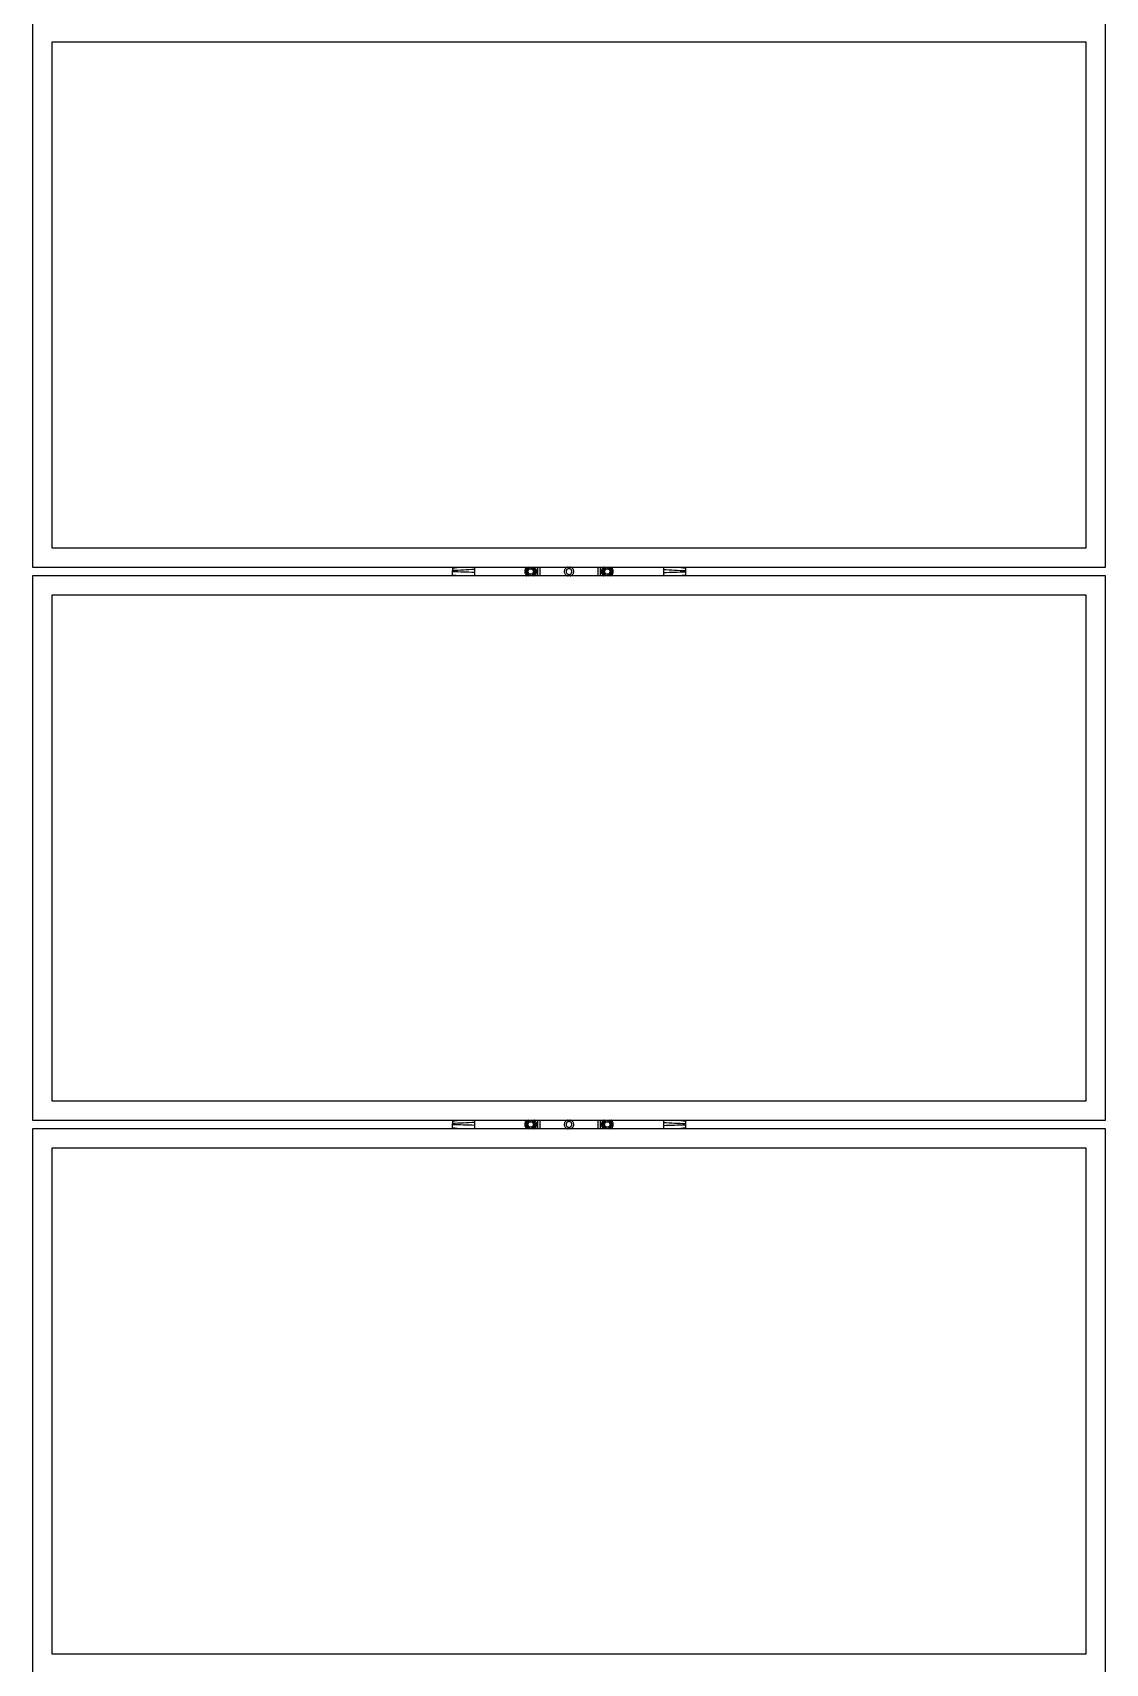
# Model space of a CAD drawing. Header units: inches. Extents: x -1851 to 6314, y -1304 to 4687.
# Drawn here: x 1504.9 to 1594.5, y 1650.6 to 1786.7 of the extents above; entities that cross this region are included whole.
import ezdxf

# ---------------------------------------------------------------- set-up
doc = ezdxf.new("R2010")
doc.units = ezdxf.units.IN
doc.header["$MEASUREMENT"] = 0
doc.layers.add('E-ARRY-TABL', color=9, linetype='Continuous')

# ---------------------------------------------------------------- blocks, each defined once
blk = doc.blocks.new('A$C1ac49d95')
at = {"layer": 'E-ARRY-TABL'}
for p, q in [((0, 1799.47), (0, 1754.06)), ((89.54, 1754.06), (89.54, 1799.47)), ((1.6, 1797.87), (1.6, 1755.66)), ((87.94, 1797.87), (1.6, 1797.87)), ((87.94, 1755.66), (87.94, 1797.87)), ((1.6, 1755.66), (87.94, 1755.66)), ((0, 1754.06), (89.54, 1754.06)), ((0, 1753.32), (0, 1707.91)), ((89.54, 1753.32), (0, 1753.32)), ((35.04, 1753.98), (35.63, 1754.06)), ((35.63, 1753.32), (35.04, 1753.4)), ((41.23, 1754.05), (41.24, 1754.06)), ((41.61, 1754.06), (41.73, 1753.98)), ((41.74, 1754.06), (41.77, 1754.04)), ((41.9, 1753.33), (41.89, 1753.32)), ((47.64, 1754.05), (47.65, 1754.06)), ((47.8, 1753.32), (47.77, 1753.34)), ((47.93, 1753.32), (47.8, 1753.4)), ((48.31, 1753.33), (48.3, 1753.32)), ((53.91, 1754.06), (54.5, 1753.98)), ((54.5, 1753.4), (53.91, 1753.32)), ((89.54, 1707.91), (89.54, 1753.32)), ((87.94, 1751.72), (1.6, 1751.72)), ((1.6, 1751.72), (1.6, 1709.52)), ((87.94, 1709.52), (87.94, 1751.72)), ((1.6, 1709.52), (87.94, 1709.52)), ((0, 1707.91), (89.54, 1707.91)), ((89.54, 1707.18), (0, 1707.18)), ((0, 1707.18), (0, 1661.77)), ((35.04, 1707.83), (35.63, 1707.91)), ((35.63, 1707.18), (35.04, 1707.26)), ((41.23, 1707.91), (41.24, 1707.91)), ((41.61, 1707.91), (41.73, 1707.84)), ((41.74, 1707.91), (41.77, 1707.9)), ((41.9, 1707.19), (41.89, 1707.18)), ((47.64, 1707.91), (47.65, 1707.91)), ((47.8, 1707.18), (47.77, 1707.2)), ((47.93, 1707.18), (47.8, 1707.26)), ((48.31, 1707.19), (48.3, 1707.18)), ((53.91, 1707.91), (54.5, 1707.83)), ((54.5, 1707.26), (53.91, 1707.18)), ((89.54, 1661.77), (89.54, 1707.18)), ((1.6, 1705.58), (1.6, 1663.37)), ((87.94, 1705.58), (1.6, 1705.58)), ((87.94, 1663.37), (87.94, 1705.58)), ((1.6, 1663.37), (87.94, 1663.37))]:
    blk.add_line(p, q, dxfattribs=at)
for centre, radius in [((41.57, 1753.69), 0.241), ((41.57, 1753.69), 0.229), ((47.97, 1753.69), 0.241), ((47.97, 1753.69), 0.229), ((41.57, 1707.55), 0.241), ((41.57, 1707.55), 0.229), ((47.97, 1707.55), 0.241), ((47.97, 1707.55), 0.229)]:
    blk.add_circle(centre, radius, dxfattribs=at)
for centre, radius, start, end in [((41.57, 1753.69), 0.49, 166.7476, 177.9976), ((41.57, 1753.69), 0.49, 177.9976, 189.2476), ((41.57, 1753.69), 0.49, 189.2476, 200.4976), ((41.57, 1753.69), 0.49, 155.4976, 166.7476), ((41.57, 1753.69), 0.49, 200.4976, 211.7476), ((41.57, 1753.69), 0.49, 144.2476, 155.4976), ((41.57, 1753.69), 0.49, 211.7476, 222.9976), ((41.57, 1753.69), 0.407, 115.9892, 244.0108), ((41.57, 1753.69), 0.49, 132.9976, 144.2476), ((41.57, 1753.69), 0.49, 222.9976, 228.3884), ((41.57, 1753.69), 0.337, 119.8726, 179.8726), ((41.57, 1753.69), 0.337, 179.8726, 239.8726), ((41.57, 1753.69), 0.337, 59.8726, 119.8726), ((41.57, 1753.69), 0.337, 239.8726, 299.8726), ((41.57, 1753.69), 0.337, 359.8726, 59.8726), ((41.57, 1753.69), 0.337, 299.8726, 359.8726), ((41.57, 1753.69), 0.407, 295.9892, 59.8726), ((41.57, 1753.69), 0.49, 42.9976, 48.3884), ((41.57, 1753.69), 0.49, 312.9976, 324.2476), ((41.57, 1753.69), 0.49, 31.7476, 42.9976), ((41.57, 1753.69), 0.49, 324.2476, 335.4976), ((41.57, 1753.69), 0.49, 20.4976, 31.7476), ((41.57, 1753.69), 0.49, 335.4976, 346.7476), ((41.57, 1753.69), 0.49, 9.2476, 20.4976), ((41.57, 1753.69), 0.49, 346.7476, 357.9976), ((41.57, 1753.69), 0.49, 357.9976, 9.2476), ((47.97, 1753.69), 0.49, 166.3685, 177.6185), ((47.97, 1753.69), 0.49, 177.6185, 188.8685), ((47.97, 1753.69), 0.49, 188.8685, 200.1185), ((47.97, 1753.69), 0.49, 155.1185, 166.3685), ((47.97, 1753.69), 0.49, 200.1185, 211.3685), ((47.97, 1753.69), 0.49, 143.8685, 155.1185), ((47.97, 1753.69), 0.49, 211.3685, 222.6185), ((47.97, 1753.69), 0.407, 115.9892, 239.4935), ((47.97, 1753.69), 0.49, 132.6185, 143.8685), ((47.97, 1753.69), 0.49, 222.6185, 228.3884), ((47.97, 1753.69), 0.337, 119.4935, 179.4935), ((47.97, 1753.69), 0.337, 179.4935, 239.4935), ((47.97, 1753.69), 0.337, 239.4935, 299.4935), ((47.97, 1753.69), 0.337, 59.4935, 119.4935), ((47.97, 1753.69), 0.337, 299.4935, 359.4935), ((47.97, 1753.69), 0.407, 295.9892, 64.0108), ((47.97, 1753.69), 0.337, 359.4935, 59.4935), ((47.97, 1753.69), 0.49, 42.6185, 48.3884), ((47.97, 1753.69), 0.49, 312.6185, 323.8685), ((47.97, 1753.69), 0.49, 31.3685, 42.6185), ((47.97, 1753.69), 0.49, 323.8685, 335.1185), ((47.97, 1753.69), 0.49, 20.1185, 31.3685), ((47.97, 1753.69), 0.49, 335.1185, 346.3685), ((47.97, 1753.69), 0.49, 8.8685, 20.1185), ((47.97, 1753.69), 0.49, 346.3685, 357.6185), ((47.97, 1753.69), 0.49, 357.6185, 8.8685), ((41.57, 1707.55), 0.49, 166.7476, 177.9976), ((41.57, 1707.55), 0.49, 177.9976, 189.2476), ((41.57, 1707.55), 0.49, 189.2476, 200.4976), ((41.57, 1707.55), 0.49, 155.4976, 166.7476), ((41.57, 1707.55), 0.49, 200.4976, 211.7476), ((41.57, 1707.55), 0.49, 144.2476, 155.4976), ((41.57, 1707.55), 0.49, 211.7476, 222.9976), ((41.57, 1707.55), 0.407, 115.9892, 244.0108), ((41.57, 1707.55), 0.49, 132.9976, 144.2476), ((41.57, 1707.55), 0.49, 222.9976, 228.3884), ((41.57, 1707.55), 0.337, 119.8726, 179.8726), ((41.57, 1707.55), 0.337, 179.8726, 239.8726), ((41.57, 1707.55), 0.337, 59.8726, 119.8726), ((41.57, 1707.55), 0.337, 239.8726, 299.8726), ((41.57, 1707.55), 0.337, 359.8726, 59.8726), ((41.57, 1707.55), 0.337, 299.8726, 359.8726), ((41.57, 1707.55), 0.407, 295.9892, 59.8726), ((41.57, 1707.55), 0.49, 42.9976, 48.3884), ((41.57, 1707.55), 0.49, 312.9976, 324.2476), ((41.57, 1707.55), 0.49, 31.7476, 42.9976), ((41.57, 1707.55), 0.49, 324.2476, 335.4976), ((41.57, 1707.55), 0.49, 20.4976, 31.7476), ((41.57, 1707.55), 0.49, 335.4976, 346.7476), ((41.57, 1707.55), 0.49, 9.2476, 20.4976), ((41.57, 1707.55), 0.49, 346.7476, 357.9976), ((41.57, 1707.55), 0.49, 357.9976, 9.2476), ((47.97, 1707.55), 0.49, 166.3685, 177.6185), ((47.97, 1707.55), 0.49, 177.6185, 188.8685), ((47.97, 1707.55), 0.49, 188.8685, 200.1185), ((47.97, 1707.55), 0.49, 155.1185, 166.3685), ((47.97, 1707.55), 0.49, 200.1185, 211.3685), ((47.97, 1707.55), 0.49, 143.8685, 155.1185), ((47.97, 1707.55), 0.49, 211.3685, 222.6185), ((47.97, 1707.55), 0.407, 115.9892, 239.4935), ((47.97, 1707.55), 0.49, 132.6185, 143.8685), ((47.97, 1707.55), 0.49, 222.6185, 228.3884), ((47.97, 1707.55), 0.337, 119.4935, 179.4935), ((47.97, 1707.55), 0.337, 179.4935, 239.4935), ((47.97, 1707.55), 0.337, 239.4935, 299.4935), ((47.97, 1707.55), 0.337, 59.4935, 119.4935), ((47.97, 1707.55), 0.337, 299.4935, 359.4935), ((47.97, 1707.55), 0.407, 295.9892, 64.0108), ((47.97, 1707.55), 0.337, 359.4935, 59.4935), ((47.97, 1707.55), 0.49, 42.6185, 48.3884), ((47.97, 1707.55), 0.49, 312.6185, 323.8685), ((47.97, 1707.55), 0.49, 31.3685, 42.6185), ((47.97, 1707.55), 0.49, 323.8685, 335.1185), ((47.97, 1707.55), 0.49, 20.1185, 31.3685), ((47.97, 1707.55), 0.49, 335.1185, 346.3685), ((47.97, 1707.55), 0.49, 8.8685, 20.1185), ((47.97, 1707.55), 0.49, 346.3685, 357.6185), ((47.97, 1707.55), 0.49, 357.6185, 8.8685)]:
    blk.add_arc(centre, radius, start, end, dxfattribs=at)
for points, knots in [([(35.04, 1754.06), (35.04, 1754.05), (35.04, 1754.01), (35.04, 1753.99), (35.04, 1753.98)], [0, 0, 0, 0, 0.203252, 1, 1, 1, 1]), ([(35.04, 1753.98), (35.04, 1753.96), (35.04, 1753.93), (35.04, 1753.9), (35.04, 1753.88), (35.04, 1753.83), (35.04, 1753.79), (35.04, 1753.77), (35.04, 1753.77)], [0, 0, 0, 0, 0.336782, 0.635414, 0.762435, 0.874639, 0.986818, 1, 1, 1, 1]), ([(36.88, 1753.87), (36.57, 1753.85), (35.96, 1753.81), (35.35, 1753.78), (35.04, 1753.77)], [0, 0, 0, 0, 0.50005, 1, 1, 1, 1]), ([(35.04, 1753.66), (35.04, 1753.66), (35.04, 1753.67), (35.04, 1753.68), (35.04, 1753.68), (35.04, 1753.68), (35.04, 1753.69), (35.04, 1753.69), (35.04, 1753.69), (35.04, 1753.7), (35.04, 1753.71), (35.04, 1753.72), (35.04, 1753.74), (35.04, 1753.76), (35.04, 1753.77)], [0, 0, 0, 0, 0.088793, 0.125267, 0.198197, 0.211435, 0.224673, 0.237912, 0.290865, 0.355531, 0.420207, 0.526263, 0.726626, 1, 1, 1, 1]), ([(36.88, 1753.61), (36.57, 1753.62), (35.96, 1753.64), (35.35, 1753.66), (35.04, 1753.66)], [0, 0, 0, 0, 0.500037, 1, 1, 1, 1]), ([(35.04, 1753.4), (35.04, 1753.41), (35.04, 1753.44), (35.04, 1753.47), (35.04, 1753.51), (35.04, 1753.55), (35.04, 1753.6), (35.04, 1753.64), (35.04, 1753.66)], [0, 0, 0, 0, 0.104408, 0.610093, 0.713229, 0.816381, 0.906958, 1, 1, 1, 1]), ([(35.04, 1753.4), (35.04, 1753.39), (35.04, 1753.37), (35.04, 1753.33), (35.04, 1753.32)], [0, 0, 0, 0, 0.829246, 1, 1, 1, 1]), ([(36.88, 1754.06), (36.88, 1754.04), (36.88, 1754.02), (36.88, 1753.95), (36.88, 1753.89), (36.88, 1753.87)], [0, 0, 0, 0, 0.284877, 0.644723, 1, 1, 1, 1]), ([(36.88, 1753.87), (36.88, 1753.83), (36.88, 1753.78), (36.88, 1753.72), (36.88, 1753.7), (36.88, 1753.68), (36.88, 1753.66), (36.88, 1753.65), (36.88, 1753.64), (36.88, 1753.62), (36.88, 1753.61)], [0, 0, 0, 0, 0.473901, 0.566584, 0.646097, 0.76529, 0.812852, 0.824689, 0.893505, 1, 1, 1, 1]), ([(36.88, 1753.61), (36.88, 1753.58), (36.88, 1753.52), (36.88, 1753.44), (36.88, 1753.37), (36.88, 1753.34), (36.88, 1753.32)], [0, 0, 0, 0, 0.237682, 0.511298, 0.79146, 1, 1, 1, 1]), ([(41.23, 1753.89), (41.26, 1753.9), (41.31, 1753.93), (41.37, 1753.97), (41.4, 1753.98)], [0, 0, 0, 0, 0.495458, 1, 1, 1, 1]), ([(41.23, 1753.69), (41.23, 1753.7), (41.23, 1753.76), (41.23, 1753.83), (41.23, 1753.89)], [0, 0, 0, 0, 0.07022, 1, 1, 1, 1]), ([(41.23, 1753.5), (41.23, 1753.53), (41.23, 1753.59), (41.23, 1753.66), (41.23, 1753.69)], [0, 0, 0, 0, 0.495458, 1, 1, 1, 1]), ([(41.4, 1753.4), (41.35, 1753.42), (41.3, 1753.46), (41.24, 1753.49), (41.23, 1753.5)], [0, 0, 0, 0, 0.774619, 1, 1, 1, 1]), ([(41.4, 1753.98), (41.4, 1753.99), (41.45, 1754.01), (41.49, 1754.03), (41.53, 1754.06)], [0, 0, 0, 0, 0.092197, 1, 1, 1, 1]), ([(41.52, 1753.32), (41.5, 1753.34), (41.45, 1753.37), (41.41, 1753.39), (41.4, 1753.4)], [0, 0, 0, 0, 0.681174, 1, 1, 1, 1]), ([(41.73, 1753.4), (41.73, 1753.4), (41.69, 1753.37), (41.64, 1753.35), (41.6, 1753.32)], [0, 0, 0, 0, 0.092197, 1, 1, 1, 1]), ([(41.73, 1753.98), (41.75, 1753.97), (41.81, 1753.94), (41.86, 1753.91), (41.9, 1753.88)], [0, 0, 0, 0, 0.243166, 1, 1, 1, 1]), ([(41.9, 1753.5), (41.87, 1753.48), (41.82, 1753.45), (41.76, 1753.41), (41.73, 1753.4)], [0, 0, 0, 0, 0.495458, 1, 1, 1, 1]), ([(41.9, 1753.88), (41.9, 1753.85), (41.9, 1753.79), (41.9, 1753.72), (41.9, 1753.69)], [0, 0, 0, 0, 0.495458, 1, 1, 1, 1]), ([(41.9, 1753.69), (41.9, 1753.69), (41.9, 1753.62), (41.9, 1753.56), (41.9, 1753.5)], [0, 0, 0, 0, 0.07022, 1, 1, 1, 1]), ([(42.13, 1754.06), (42.13, 1754.03), (42.14, 1753.78), (42.13, 1753.54), (42.13, 1753.32)], [0, 0, 0, 0, 0.11696, 1, 1, 1, 1]), ([(42.36, 1753.32), (42.36, 1753.54), (42.36, 1753.78), (42.36, 1754.03), (42.36, 1754.06)], [0, 0, 0, 0, 0.884967, 1, 1, 1, 1]), ([(44.7, 1754.06), (44.68, 1754.05), (44.62, 1754.05), (44.52, 1753.99), (44.43, 1753.9), (44.38, 1753.78), (44.37, 1753.65), (44.41, 1753.52), (44.48, 1753.42), (44.58, 1753.35), (44.66, 1753.33), (44.69, 1753.32)], [0, 0, 0, 0, 0.055467, 0.17874, 0.301068, 0.422075, 0.541486, 0.660551, 0.781494, 0.905316, 1, 1, 1, 1]), ([(45, 1753.74), (45, 1753.72), (45.01, 1753.67), (44.99, 1753.6), (44.96, 1753.54), (44.9, 1753.48), (44.82, 1753.45), (44.74, 1753.45), (44.66, 1753.47), (44.6, 1753.52), (44.55, 1753.59), (44.53, 1753.66), (44.53, 1753.75), (44.56, 1753.8), (44.58, 1753.84), (44.62, 1753.88), (44.69, 1753.92), (44.77, 1753.93), (44.85, 1753.92), (44.92, 1753.88), (44.98, 1753.82), (44.99, 1753.77), (45, 1753.74)], [0, 0, 0, 0, 0.053183, 0.090052, 0.143931, 0.197508, 0.250694, 0.303997, 0.357752, 0.411589, 0.465007, 0.518158, 0.571608, 0.625348, 0.625461, 0.67919, 0.732472, 0.785669, 0.839276, 0.893156, 0.946741, 1, 1, 1, 1]), ([(45.16, 1753.65), (45.16, 1753.69), (45.17, 1753.78), (45.11, 1753.9), (45.02, 1753.99), (44.93, 1754.05), (44.86, 1754.05), (44.84, 1754.06)], [0, 0, 0, 0, 0.218328, 0.438188, 0.662256, 0.891223, 1, 1, 1, 1]), ([(44.86, 1753.32), (44.9, 1753.34), (44.98, 1753.36), (45.08, 1753.45), (45.14, 1753.55), (45.16, 1753.62), (45.16, 1753.65)], [0, 0, 0, 0, 0.263745, 0.540159, 0.814037, 1, 1, 1, 1]), ([(47.18, 1754.06), (47.18, 1753.84), (47.18, 1753.59), (47.18, 1753.35), (47.18, 1753.32)], [0, 0, 0, 0, 0.898277, 1, 1, 1, 1]), ([(47.41, 1753.32), (47.41, 1753.35), (47.4, 1753.59), (47.41, 1753.84), (47.41, 1754.06)], [0, 0, 0, 0, 0.103768, 1, 1, 1, 1]), ([(47.64, 1753.89), (47.67, 1753.9), (47.72, 1753.94), (47.78, 1753.97), (47.81, 1753.98)], [0, 0, 0, 0, 0.495458, 1, 1, 1, 1]), ([(47.64, 1753.69), (47.64, 1753.7), (47.64, 1753.76), (47.64, 1753.83), (47.64, 1753.89)], [0, 0, 0, 0, 0.07022, 1, 1, 1, 1]), ([(47.64, 1753.5), (47.64, 1753.53), (47.64, 1753.59), (47.64, 1753.66), (47.64, 1753.69)], [0, 0, 0, 0, 0.495458, 1, 1, 1, 1]), ([(47.8, 1753.4), (47.79, 1753.41), (47.73, 1753.44), (47.68, 1753.47), (47.64, 1753.5)], [0, 0, 0, 0, 0.243166, 1, 1, 1, 1]), ([(47.81, 1753.98), (47.81, 1753.99), (47.86, 1754.01), (47.9, 1754.04), (47.94, 1754.06)], [0, 0, 0, 0, 0.092517, 1, 1, 1, 1]), ([(48.14, 1753.4), (48.14, 1753.39), (48.09, 1753.37), (48.05, 1753.35), (48.01, 1753.32)], [0, 0, 0, 0, 0.092517, 1, 1, 1, 1]), ([(48.02, 1754.06), (48.05, 1754.04), (48.09, 1754.01), (48.13, 1753.99), (48.15, 1753.98)], [0, 0, 0, 0, 0.682346, 1, 1, 1, 1]), ([(48.31, 1753.49), (48.28, 1753.48), (48.23, 1753.45), (48.17, 1753.41), (48.14, 1753.4)], [0, 0, 0, 0, 0.495458, 1, 1, 1, 1]), ([(48.15, 1753.98), (48.19, 1753.96), (48.25, 1753.92), (48.3, 1753.89), (48.31, 1753.88)], [0, 0, 0, 0, 0.774619, 1, 1, 1, 1]), ([(48.31, 1753.88), (48.31, 1753.85), (48.31, 1753.79), (48.31, 1753.72), (48.31, 1753.69)], [0, 0, 0, 0, 0.495458, 1, 1, 1, 1]), ([(48.31, 1753.69), (48.31, 1753.68), (48.31, 1753.62), (48.31, 1753.55), (48.31, 1753.49)], [0, 0, 0, 0, 0.07022, 1, 1, 1, 1]), ([(52.66, 1754.06), (52.66, 1754.05), (52.66, 1754.03), (52.66, 1753.97), (52.66, 1753.9), (52.66, 1753.87)], [0, 0, 0, 0, 0.141531, 0.567145, 1, 1, 1, 1]), ([(52.66, 1753.87), (52.66, 1753.83), (52.66, 1753.78), (52.66, 1753.72), (52.66, 1753.7), (52.66, 1753.68), (52.66, 1753.66), (52.66, 1753.65), (52.66, 1753.64), (52.66, 1753.62), (52.66, 1753.61)], [0, 0, 0, 0, 0.473901, 0.566584, 0.646097, 0.76529, 0.812852, 0.824689, 0.893505, 1, 1, 1, 1]), ([(52.66, 1753.87), (52.97, 1753.85), (53.58, 1753.81), (54.19, 1753.78), (54.5, 1753.77)], [0, 0, 0, 0, 0.50005, 1, 1, 1, 1]), ([(52.66, 1753.61), (52.97, 1753.62), (53.58, 1753.64), (54.19, 1753.66), (54.5, 1753.66)], [0, 0, 0, 0, 0.500037, 1, 1, 1, 1]), ([(52.66, 1753.61), (52.66, 1753.58), (52.66, 1753.51), (52.66, 1753.41), (52.66, 1753.35), (52.66, 1753.33), (52.66, 1753.32)], [0, 0, 0, 0, 0.272879, 0.587619, 0.897094, 1, 1, 1, 1]), ([(54.5, 1753.98), (54.5, 1753.99), (54.5, 1754.01), (54.5, 1754.05), (54.5, 1754.06)], [0, 0, 0, 0, 0.829246, 1, 1, 1, 1]), ([(54.5, 1753.98), (54.5, 1753.96), (54.5, 1753.93), (54.5, 1753.9), (54.5, 1753.87), (54.5, 1753.82), (54.5, 1753.79), (54.5, 1753.77)], [0, 0, 0, 0, 0.332265, 0.657492, 0.788305, 0.900705, 1, 1, 1, 1]), ([(54.5, 1753.77), (54.5, 1753.76), (54.5, 1753.74), (54.5, 1753.72), (54.5, 1753.71), (54.5, 1753.7), (54.5, 1753.69), (54.5, 1753.69), (54.5, 1753.69), (54.5, 1753.68), (54.5, 1753.68), (54.5, 1753.67), (54.5, 1753.67), (54.5, 1753.66), (54.5, 1753.66)], [0, 0, 0, 0, 0.37846, 0.52506, 0.56152, 0.597982, 0.743876, 0.762193, 0.780423, 0.789537, 0.825997, 0.862457, 0.935402, 1, 1, 1, 1]), ([(54.5, 1753.66), (54.5, 1753.64), (54.5, 1753.6), (54.5, 1753.55), (54.5, 1753.51), (54.5, 1753.48), (54.5, 1753.45), (54.5, 1753.42), (54.5, 1753.4)], [0, 0, 0, 0, 0.090987, 0.194222, 0.297481, 0.412852, 0.694274, 1, 1, 1, 1]), ([(54.5, 1753.32), (54.5, 1753.33), (54.5, 1753.37), (54.5, 1753.39), (54.5, 1753.4)], [0, 0, 0, 0, 0.203252, 1, 1, 1, 1]), ([(35.04, 1707.91), (35.04, 1707.91), (35.04, 1707.86), (35.04, 1707.85), (35.04, 1707.83)], [0, 0, 0, 0, 0.203252, 1, 1, 1, 1]), ([(35.04, 1707.83), (35.04, 1707.82), (35.04, 1707.79), (35.04, 1707.76), (35.04, 1707.73), (35.04, 1707.69), (35.04, 1707.65), (35.04, 1707.63), (35.04, 1707.63)], [0, 0, 0, 0, 0.336782, 0.635414, 0.762435, 0.874639, 0.986818, 1, 1, 1, 1]), ([(36.88, 1707.72), (36.57, 1707.7), (35.96, 1707.66), (35.35, 1707.64), (35.04, 1707.63)], [0, 0, 0, 0, 0.50005, 1, 1, 1, 1]), ([(35.04, 1707.52), (35.04, 1707.52), (35.04, 1707.53), (35.04, 1707.53), (35.04, 1707.54), (35.04, 1707.54), (35.04, 1707.54), (35.04, 1707.55), (35.04, 1707.55), (35.04, 1707.56), (35.04, 1707.57), (35.04, 1707.58), (35.04, 1707.6), (35.04, 1707.62), (35.04, 1707.63)], [0, 0, 0, 0, 0.088793, 0.125267, 0.198197, 0.211435, 0.224673, 0.237912, 0.290865, 0.355531, 0.420207, 0.526263, 0.726626, 1, 1, 1, 1]), ([(36.88, 1707.47), (36.57, 1707.48), (35.96, 1707.5), (35.35, 1707.51), (35.04, 1707.52)], [0, 0, 0, 0, 0.500037, 1, 1, 1, 1]), ([(35.04, 1707.26), (35.04, 1707.27), (35.04, 1707.3), (35.04, 1707.32), (35.04, 1707.37), (35.04, 1707.41), (35.04, 1707.46), (35.04, 1707.5), (35.04, 1707.52)], [0, 0, 0, 0, 0.104408, 0.610093, 0.713229, 0.816381, 0.906958, 1, 1, 1, 1]), ([(35.04, 1707.26), (35.04, 1707.25), (35.04, 1707.23), (35.04, 1707.19), (35.04, 1707.18)], [0, 0, 0, 0, 0.829246, 1, 1, 1, 1]), ([(36.88, 1707.91), (36.88, 1707.9), (36.88, 1707.87), (36.88, 1707.81), (36.88, 1707.75), (36.88, 1707.72)], [0, 0, 0, 0, 0.284877, 0.644723, 1, 1, 1, 1]), ([(36.88, 1707.72), (36.88, 1707.68), (36.88, 1707.64), (36.88, 1707.58), (36.88, 1707.56), (36.88, 1707.54), (36.88, 1707.52), (36.88, 1707.51), (36.88, 1707.49), (36.88, 1707.48), (36.88, 1707.47)], [0, 0, 0, 0, 0.473901, 0.566584, 0.646097, 0.76529, 0.812852, 0.824689, 0.893505, 1, 1, 1, 1]), ([(36.88, 1707.47), (36.88, 1707.44), (36.88, 1707.38), (36.88, 1707.29), (36.88, 1707.22), (36.88, 1707.19), (36.88, 1707.18)], [0, 0, 0, 0, 0.237682, 0.511298, 0.79146, 1, 1, 1, 1]), ([(41.23, 1707.74), (41.26, 1707.76), (41.31, 1707.79), (41.37, 1707.82), (41.4, 1707.84)], [0, 0, 0, 0, 0.495458, 1, 1, 1, 1]), ([(41.23, 1707.55), (41.23, 1707.55), (41.23, 1707.62), (41.23, 1707.68), (41.23, 1707.74)], [0, 0, 0, 0, 0.07022, 1, 1, 1, 1]), ([(41.23, 1707.35), (41.23, 1707.39), (41.23, 1707.45), (41.23, 1707.51), (41.23, 1707.55)], [0, 0, 0, 0, 0.495458, 1, 1, 1, 1]), ([(41.4, 1707.26), (41.35, 1707.28), (41.3, 1707.31), (41.24, 1707.35), (41.23, 1707.35)], [0, 0, 0, 0, 0.774619, 1, 1, 1, 1]), ([(41.4, 1707.84), (41.4, 1707.84), (41.45, 1707.87), (41.49, 1707.89), (41.53, 1707.91)], [0, 0, 0, 0, 0.092197, 1, 1, 1, 1]), ([(41.52, 1707.18), (41.5, 1707.2), (41.45, 1707.22), (41.41, 1707.25), (41.4, 1707.26)], [0, 0, 0, 0, 0.681174, 1, 1, 1, 1]), ([(41.73, 1707.26), (41.73, 1707.25), (41.69, 1707.23), (41.64, 1707.2), (41.6, 1707.18)], [0, 0, 0, 0, 0.092197, 1, 1, 1, 1]), ([(41.73, 1707.84), (41.75, 1707.83), (41.81, 1707.8), (41.86, 1707.77), (41.9, 1707.74)], [0, 0, 0, 0, 0.243166, 1, 1, 1, 1]), ([(41.9, 1707.35), (41.87, 1707.34), (41.82, 1707.3), (41.76, 1707.27), (41.73, 1707.26)], [0, 0, 0, 0, 0.495458, 1, 1, 1, 1]), ([(41.9, 1707.74), (41.9, 1707.71), (41.9, 1707.65), (41.9, 1707.58), (41.9, 1707.55)], [0, 0, 0, 0, 0.495458, 1, 1, 1, 1]), ([(41.9, 1707.55), (41.9, 1707.54), (41.9, 1707.48), (41.9, 1707.41), (41.9, 1707.35)], [0, 0, 0, 0, 0.07022, 1, 1, 1, 1]), ([(42.13, 1707.91), (42.13, 1707.89), (42.14, 1707.64), (42.13, 1707.4), (42.13, 1707.18)], [0, 0, 0, 0, 0.11696, 1, 1, 1, 1]), ([(42.36, 1707.18), (42.36, 1707.4), (42.36, 1707.64), (42.36, 1707.89), (42.36, 1707.91)], [0, 0, 0, 0, 0.884967, 1, 1, 1, 1]), ([(44.7, 1707.91), (44.68, 1707.91), (44.62, 1707.9), (44.52, 1707.85), (44.43, 1707.76), (44.38, 1707.64), (44.37, 1707.51), (44.41, 1707.38), (44.48, 1707.28), (44.58, 1707.2), (44.66, 1707.19), (44.69, 1707.18)], [0, 0, 0, 0, 0.055467, 0.17874, 0.301068, 0.422075, 0.541486, 0.660551, 0.781494, 0.905316, 1, 1, 1, 1]), ([(45, 1707.6), (45, 1707.57), (45.01, 1707.53), (44.99, 1707.46), (44.96, 1707.39), (44.9, 1707.34), (44.82, 1707.31), (44.74, 1707.31), (44.66, 1707.33), (44.6, 1707.38), (44.55, 1707.44), (44.53, 1707.52), (44.53, 1707.6), (44.56, 1707.65), (44.58, 1707.7), (44.62, 1707.74), (44.69, 1707.78), (44.77, 1707.79), (44.85, 1707.78), (44.92, 1707.74), (44.98, 1707.68), (44.99, 1707.62), (45, 1707.6)], [0, 0, 0, 0, 0.053183, 0.090052, 0.143931, 0.197508, 0.250694, 0.303997, 0.357752, 0.411589, 0.465007, 0.518158, 0.571608, 0.625348, 0.625461, 0.67919, 0.732472, 0.785669, 0.839276, 0.893156, 0.946741, 1, 1, 1, 1]), ([(45.16, 1707.5), (45.16, 1707.55), (45.17, 1707.63), (45.11, 1707.75), (45.02, 1707.85), (44.93, 1707.9), (44.86, 1707.91), (44.84, 1707.91)], [0, 0, 0, 0, 0.218328, 0.438188, 0.662256, 0.891223, 1, 1, 1, 1]), ([(44.86, 1707.18), (44.9, 1707.19), (44.98, 1707.22), (45.08, 1707.3), (45.14, 1707.4), (45.16, 1707.48), (45.16, 1707.5)], [0, 0, 0, 0, 0.263745, 0.540159, 0.814037, 1, 1, 1, 1]), ([(47.18, 1707.91), (47.18, 1707.69), (47.18, 1707.45), (47.18, 1707.21), (47.18, 1707.18)], [0, 0, 0, 0, 0.898277, 1, 1, 1, 1]), ([(47.41, 1707.18), (47.41, 1707.21), (47.4, 1707.45), (47.41, 1707.69), (47.41, 1707.91)], [0, 0, 0, 0, 0.103768, 1, 1, 1, 1]), ([(47.64, 1707.75), (47.67, 1707.76), (47.72, 1707.79), (47.78, 1707.82), (47.81, 1707.84)], [0, 0, 0, 0, 0.495458, 1, 1, 1, 1]), ([(47.64, 1707.55), (47.64, 1707.56), (47.64, 1707.62), (47.64, 1707.69), (47.64, 1707.75)], [0, 0, 0, 0, 0.07022, 1, 1, 1, 1]), ([(47.64, 1707.36), (47.64, 1707.39), (47.64, 1707.45), (47.64, 1707.52), (47.64, 1707.55)], [0, 0, 0, 0, 0.495458, 1, 1, 1, 1]), ([(47.8, 1707.26), (47.79, 1707.27), (47.73, 1707.3), (47.68, 1707.33), (47.64, 1707.36)], [0, 0, 0, 0, 0.243166, 1, 1, 1, 1]), ([(47.81, 1707.84), (47.81, 1707.84), (47.86, 1707.87), (47.9, 1707.89), (47.94, 1707.91)], [0, 0, 0, 0, 0.092517, 1, 1, 1, 1]), ([(48.14, 1707.25), (48.14, 1707.25), (48.09, 1707.23), (48.05, 1707.2), (48.01, 1707.18)], [0, 0, 0, 0, 0.092517, 1, 1, 1, 1]), ([(48.02, 1707.91), (48.05, 1707.9), (48.09, 1707.87), (48.13, 1707.85), (48.15, 1707.84)], [0, 0, 0, 0, 0.682346, 1, 1, 1, 1]), ([(48.31, 1707.35), (48.28, 1707.33), (48.23, 1707.3), (48.17, 1707.27), (48.14, 1707.25)], [0, 0, 0, 0, 0.495458, 1, 1, 1, 1]), ([(48.15, 1707.84), (48.19, 1707.81), (48.25, 1707.78), (48.3, 1707.75), (48.31, 1707.74)], [0, 0, 0, 0, 0.774619, 1, 1, 1, 1]), ([(48.31, 1707.74), (48.31, 1707.71), (48.31, 1707.64), (48.31, 1707.58), (48.31, 1707.54)], [0, 0, 0, 0, 0.495458, 1, 1, 1, 1]), ([(48.31, 1707.54), (48.31, 1707.54), (48.31, 1707.47), (48.31, 1707.41), (48.31, 1707.35)], [0, 0, 0, 0, 0.07022, 1, 1, 1, 1]), ([(52.66, 1707.91), (52.66, 1707.91), (52.66, 1707.89), (52.66, 1707.83), (52.66, 1707.76), (52.66, 1707.72)], [0, 0, 0, 0, 0.141531, 0.567145, 1, 1, 1, 1]), ([(52.66, 1707.72), (52.66, 1707.68), (52.66, 1707.64), (52.66, 1707.58), (52.66, 1707.56), (52.66, 1707.54), (52.66, 1707.52), (52.66, 1707.51), (52.66, 1707.49), (52.66, 1707.48), (52.66, 1707.47)], [0, 0, 0, 0, 0.473901, 0.566584, 0.646097, 0.76529, 0.812852, 0.824689, 0.893505, 1, 1, 1, 1]), ([(52.66, 1707.72), (52.97, 1707.7), (53.58, 1707.66), (54.19, 1707.64), (54.5, 1707.63)], [0, 0, 0, 0, 0.50005, 1, 1, 1, 1]), ([(52.66, 1707.47), (52.97, 1707.48), (53.58, 1707.5), (54.19, 1707.51), (54.5, 1707.52)], [0, 0, 0, 0, 0.500037, 1, 1, 1, 1]), ([(52.66, 1707.47), (52.66, 1707.44), (52.66, 1707.36), (52.66, 1707.27), (52.66, 1707.21), (52.66, 1707.19), (52.66, 1707.18)], [0, 0, 0, 0, 0.272879, 0.587619, 0.897094, 1, 1, 1, 1]), ([(54.5, 1707.83), (54.5, 1707.85), (54.5, 1707.86), (54.5, 1707.91), (54.5, 1707.91)], [0, 0, 0, 0, 0.829246, 1, 1, 1, 1]), ([(54.5, 1707.83), (54.5, 1707.82), (54.5, 1707.79), (54.5, 1707.76), (54.5, 1707.73), (54.5, 1707.68), (54.5, 1707.64), (54.5, 1707.63)], [0, 0, 0, 0, 0.332265, 0.657492, 0.788305, 0.900705, 1, 1, 1, 1]), ([(54.5, 1707.63), (54.5, 1707.61), (54.5, 1707.59), (54.5, 1707.57), (54.5, 1707.57), (54.5, 1707.56), (54.5, 1707.55), (54.5, 1707.54), (54.5, 1707.54), (54.5, 1707.54), (54.5, 1707.54), (54.5, 1707.53), (54.5, 1707.52), (54.5, 1707.52), (54.5, 1707.52)], [0, 0, 0, 0, 0.37846, 0.52506, 0.56152, 0.597982, 0.743876, 0.762193, 0.780423, 0.789537, 0.825997, 0.862457, 0.935402, 1, 1, 1, 1]), ([(54.5, 1707.52), (54.5, 1707.5), (54.5, 1707.46), (54.5, 1707.41), (54.5, 1707.36), (54.5, 1707.34), (54.5, 1707.3), (54.5, 1707.28), (54.5, 1707.26)], [0, 0, 0, 0, 0.090987, 0.194222, 0.297481, 0.412852, 0.694274, 1, 1, 1, 1]), ([(54.5, 1707.18), (54.5, 1707.19), (54.5, 1707.23), (54.5, 1707.25), (54.5, 1707.26)], [0, 0, 0, 0, 0.203252, 1, 1, 1, 1])]:
    blk.add_open_spline(points, degree=3, knots=knots, dxfattribs=at)

msp = doc.modelspace()

# ---------------------------------------------------------------- block references
msp.add_blockref('A$C1ac49d95', (1504.91807, -11.95114))

doc.saveas('drawing.dxf')
